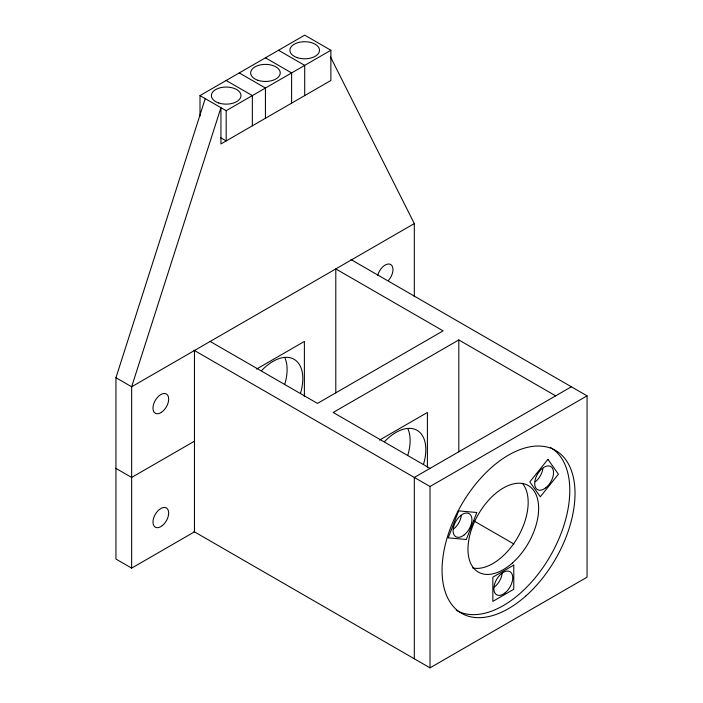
<?xml version="1.0" encoding="UTF-8"?>
<svg xmlns="http://www.w3.org/2000/svg" width="703" height="703" viewBox="0 0 703 703"><rect width="100%" height="100%" fill="white"/><g stroke="black" fill="none" stroke-linecap="round" stroke-linejoin="round"><path stroke-width="1.05" d="M194.459 350.516L194.459 531.846L131.646 568.121L115.942 559.052L115.942 377.713L205.241 98.613M200.004 116.1L200.004 95.59L304.698 35.15L330.876 50.265L330.876 80.485L220.944 143.948L220.944 107.682L131.646 386.782L131.646 568.121M200.004 95.59L226.181 110.705L330.876 50.265M330.559 57.04L414.313 223.58L131.646 386.782L115.942 377.713M256.569 369.057L304.39 341.447L304.39 396.659M194.459 441.185L131.646 477.451L115.942 468.383M555.651 395.851L458.813 339.936L333.178 412.468L430.016 468.383M379.585 440.078L427.406 412.468L427.406 467.68M571.354 386.782L414.313 477.451L414.313 658.781M193.949 350.226L430.016 486.511L587.058 395.851L587.058 577.181L430.016 667.85L193.949 531.556M278.529 50.265L304.698 65.37L304.698 95.59M265.435 57.813L291.613 72.927L291.613 103.148M239.266 72.927L265.435 88.042L265.435 118.262M226.181 80.485L252.351 95.59L252.351 125.819M220.566 137.691L226.181 140.925L226.181 110.705M350.99 259.556L587.058 395.851M210.162 341.447L317.475 403.399L443.11 330.867L335.797 268.915L335.797 392.907M473.998 520.976L513.875 543.999M458.813 339.936L458.813 451.853M430.016 486.511L430.016 667.85M414.313 223.58L414.313 296.771M261.56 370.613A42.198 24.359 -60 0 1 294.082 359.303A42.198 24.359 -60 0 1 300.55 393.118M284.838 357.686A42.198 24.359 -60 0 1 284.838 384.049M384.576 441.633A42.198 24.359 -60 0 1 417.09 430.324A42.198 24.359 -60 0 1 423.558 464.138M407.854 428.707A42.198 24.359 -60 0 1 407.854 455.078M377.713 275.427A11.107 6.415 -60 0 1 390.358 264.346A11.107 6.415 -60 0 1 388.548 280.321M542.918 468.558A13.322 7.689 -60 0 1 535.273 481.792M461.317 515.668A13.322 7.689 -60 0 1 453.672 528.911M550.317 447.407A94.017 54.28 -60 0 1 550.317 555.968A94.017 54.28 -60 0 1 456.3 610.248M522.355 483.321A49.966 28.849 -60 0 1 517.452 537.839A49.966 28.849 -60 0 1 472.565 567.901M502.118 573.718A13.322 7.689 -60 0 1 494.473 586.952M458.672 510.879L448.206 537.865L466.335 539.482L476.81 512.505L458.672 510.879M547.936 459.34L529.807 481.906L540.273 496.793L558.41 474.235L547.936 459.34M513.779 565.098L492.838 577.181L492.838 601.364L513.779 589.272L513.779 565.098M297.299 57.664A14.807 8.55 0 0 0 319.505 50.265A14.807 8.55 0 0 0 297.299 42.857A14.807 8.55 0 0 0 297.299 57.664M258.036 80.327A14.807 8.55 0 0 0 280.242 72.927A14.807 8.55 0 0 0 258.036 65.528A14.807 8.55 0 0 0 258.036 80.327M218.774 102.998A14.807 8.55 0 0 0 240.98 95.59A14.807 8.55 0 0 0 218.774 88.191A14.807 8.55 0 0 0 218.774 102.998M162.296 525.624A11.107 6.415 -60 0 0 166.769 508.216A11.107 6.415 -60 0 0 153.412 518.867A11.107 6.415 -60 0 0 162.296 525.624M161.4 412.345A11.107 6.415 -60 0 0 167.323 394.787A11.107 6.415 -60 0 0 153.755 403.768A11.107 6.415 -60 0 0 161.4 412.345M545.739 487.838A13.322 7.689 -60 0 0 551.328 466.906A13.322 7.689 -60 0 0 535.255 479.464A13.322 7.689 -60 0 0 545.739 487.838M464.138 534.957A13.322 7.689 -60 0 0 469.727 514.025A13.322 7.689 -60 0 0 453.655 526.573A13.322 7.689 -60 0 0 464.138 534.957M512.452 562.954A49.966 28.849 -60 0 0 528.287 485.553A49.966 28.849 -60 0 0 469.173 537.971A49.966 28.849 -60 0 0 512.452 562.954M525.747 596.065A94.017 54.28 -60 0 0 555.546 450.43A94.017 54.28 -60 0 0 444.322 549.052A94.017 54.28 -60 0 0 525.747 596.065M504.939 592.998A13.322 7.689 -60 0 0 510.527 572.066A13.322 7.689 -60 0 0 494.455 584.615A13.322 7.689 -60 0 0 504.939 592.998"/></g></svg>
